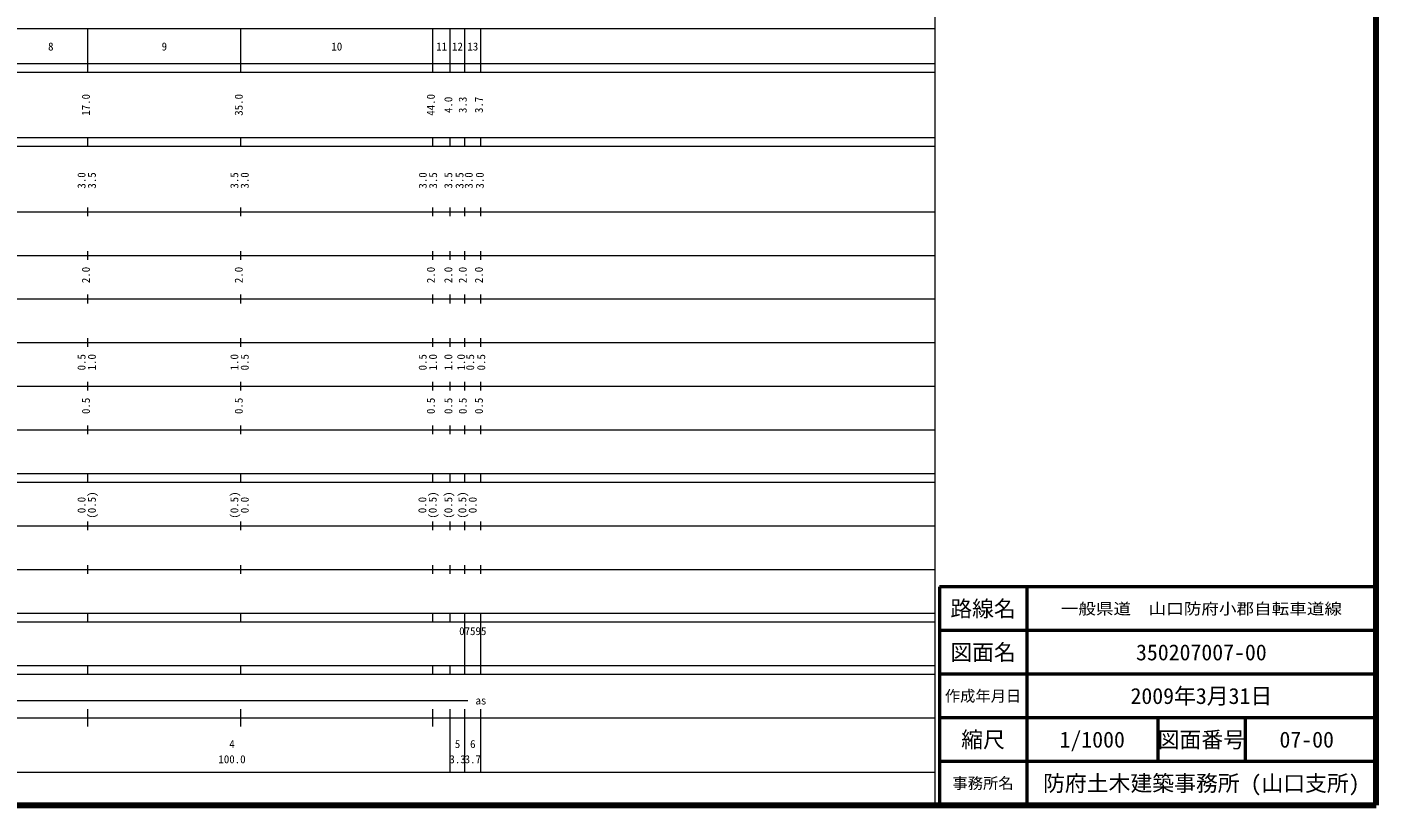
# Model space of a CAD drawing. Units: millimetres on the paper, enlarged 1000 times. Extents: x 40000 to 680000, y 20000 to 380000.
# Drawn here: x 371046 to 680000, y 20000 to 198357 of the extents above; entities that cross this region are included whole.
import ezdxf
from ezdxf.enums import TextEntityAlignment as Align

# ---------------------------------------------------------------- set-up
doc = ezdxf.new("R2010")
doc.units = ezdxf.units.MM
doc.header["$LTSCALE"] = 1000
for name, color, linetype, lineweight in [('M-TTL', 2, 'Continuous', 140), ('M-TTL-BAND', 7, 'Continuous', 13), ('M-TTL-FRAM', 2, 'Continuous', 50), ('M-TTL-LINE', 7, 'Continuous', 50)]:
    doc.layers.add(name, color=color, linetype=linetype, lineweight=lineweight)
doc.layers.add('M-TTL-TXT', color=7, linetype='Continuous')
doc.styles.add('ＭＳ ゴシック', font='')
doc.styles.get('ＭＳ ゴシック').set_extended_font_data('MS Gothic')

msp = doc.modelspace()

# ---------------------------------------------------------------- linework, layer by layer
at = {"layer": 'M-TTL'}
for p, q in [((680000, 20000), (680000, 380000)), ((40000, 20000), (680000, 20000))]:
    msp.add_line(p, q, dxfattribs=at)
at = {"layer": 'M-TTL-BAND'}
for p, q in [((579000, 20000), (579000, 370000)), ((68000, 198000), (579000, 198000)), ((385000, 188000), (385000, 198000)), ((420000, 188000), (420000, 198000)), ((464000, 188000), (464000, 198000)), ((468000, 188000), (468000, 198000)), ((471300, 188000), (471300, 198000)), ((475000, 188000), (475000, 198000)), ((40000, 190000), (579000, 190000)), ((40000, 188000), (579000, 188000)), ((40000, 173000), (579000, 173000)), ((40000, 171000), (579000, 171000)), ((385000, 171000), (385000, 173000)), ((420000, 171000), (420000, 173000)), ((464000, 171000), (464000, 173000)), ((468000, 171000), (468000, 173000)), ((471300, 171000), (471300, 173000)), ((475000, 171000), (475000, 173000)), ((40000, 156000), (579000, 156000)), ((385000, 155000), (385000, 157000)), ((420000, 155000), (420000, 157000)), ((464000, 155000), (464000, 157000)), ((468000, 155000), (468000, 157000)), ((471300, 155000), (471300, 157000)), ((475000, 155000), (475000, 157000)), ((46000, 146000), (579000, 146000)), ((385000, 145000), (385000, 147000)), ((420000, 145000), (420000, 147000)), ((464000, 145000), (464000, 147000)), ((468000, 145000), (468000, 147000)), ((471300, 145000), (471300, 147000)), ((475000, 145000), (475000, 147000)), ((52000, 136000), (579000, 136000)), ((385000, 135000), (385000, 137000)), ((420000, 135000), (420000, 137000)), ((464000, 135000), (464000, 137000)), ((468000, 135000), (468000, 137000)), ((471300, 135000), (471300, 137000)), ((475000, 135000), (475000, 137000)), ((385000, 125000), (385000, 127000)), ((420000, 125000), (420000, 127000)), ((464000, 125000), (464000, 127000)), ((468000, 125000), (468000, 127000)), ((471300, 125000), (471300, 127000)), ((475000, 125000), (475000, 127000)), ((46000, 126000), (579000, 126000)), ((52000, 116000), (579000, 116000)), ((385000, 115000), (385000, 117000)), ((420000, 115000), (420000, 117000)), ((464000, 115000), (464000, 117000)), ((468000, 115000), (468000, 117000)), ((471300, 115000), (471300, 117000)), ((475000, 115000), (475000, 117000)), ((46000, 106000), (579000, 106000)), ((385000, 105000), (385000, 107000)), ((420000, 105000), (420000, 107000)), ((464000, 105000), (464000, 107000)), ((468000, 105000), (468000, 107000)), ((471300, 105000), (471300, 107000)), ((475000, 105000), (475000, 107000)), ((40000, 96000), (579000, 96000)), ((385000, 94000), (385000, 96000)), ((420000, 94000), (420000, 96000)), ((464000, 94000), (464000, 96000)), ((468000, 94000), (468000, 96000)), ((471300, 94000), (471300, 96000)), ((475000, 94000), (475000, 96000)), ((40000, 94000), (579000, 94000)), ((49000, 84000), (579000, 84000)), ((385000, 83000), (385000, 85000)), ((420000, 83000), (420000, 85000)), ((464000, 83000), (464000, 85000)), ((468000, 83000), (468000, 85000)), ((471300, 83000), (471300, 85000)), ((475000, 83000), (475000, 85000)), ((385000, 73000), (385000, 75000)), ((420000, 73000), (420000, 75000)), ((464000, 73000), (464000, 75000)), ((468000, 73000), (468000, 75000)), ((471300, 73000), (471300, 75000)), ((475000, 73000), (475000, 75000)), ((40000, 74000), (579000, 74000)), ((40000, 64000), (579000, 64000)), ((40000, 62000), (579000, 62000)), ((385000, 62000), (385000, 64000)), ((420000, 62000), (420000, 64000)), ((464000, 62000), (464000, 64000)), ((468000, 62000), (468000, 64000)), ((471300, 62000), (471300, 64000)), ((471300, 52000), (471300, 62000)), ((475000, 62000), (475000, 64000)), ((475000, 52000), (475000, 62000)), ((40000, 52000), (579000, 52000)), ((40000, 50000), (579000, 50000)), ((385000, 50000), (385000, 52000)), ((420000, 50000), (420000, 52000)), ((464000, 50000), (464000, 52000)), ((468000, 50000), (468000, 52000)), ((471300, 50000), (471300, 52000)), ((475000, 50000), (475000, 52000)), ((71000, 44000), (472000, 44000)), ((385000, 38000), (385000, 42000)), ((420000, 38000), (420000, 42000)), ((464000, 38000), (464000, 42000)), ((468000, 27500), (468000, 42000)), ((471300, 27500), (471300, 42000)), ((475000, 27500), (475000, 42000)), ((40000, 40000), (579000, 40000)), ((68000, 27500), (579000, 27500))]:
    msp.add_line(p, q, dxfattribs=at)
at = {"layer": 'M-TTL-FRAM'}
for p, q in [((680000, 70000), (580000, 70000)), ((580000, 70000), (580000, 20000))]:
    msp.add_line(p, q, dxfattribs=at)
at = {"layer": 'M-TTL-LINE'}
for p, q in [((600000, 70000), (600000, 20000)), ((680000, 60000), (580000, 60000)), ((680000, 50000), (580000, 50000)), ((680000, 40000), (580000, 40000)), ((630000, 40000), (630000, 30000)), ((650000, 40000), (650000, 30000)), ((680000, 30000), (580000, 30000))]:
    msp.add_line(p, q, dxfattribs=at)

# ---------------------------------------------------------------- texts
at = {"layer": 'M-TTL-BAND', "style": 'ＭＳ ゴシック'}
for s, p in [('8', (376500, 192405)), ('9', (402500, 192405)), ('10', (442000, 192405)), ('11', (466000, 192405)), ('12', (469650, 192405)), ('13', (473150, 192405)), ('as', (475000, 42500)), ('4', (418000, 32523)), ('5', (469650, 32523)), ('6', (473150, 32523)), ('100.0', (418000, 29033)), ('3.3', (469650, 29033)), ('3.7', (473150, 29033))]:
    msp.add_text(s, height=1833, dxfattribs=at).set_placement(p, align=Align.BOTTOM_CENTER)
for s, p in [('17.0', (386000, 180500)), ('35.0', (421000, 180500)), ('44.0', (465000, 180500)), ('4.0', (469000, 180500)), ('3.3', (472300, 180500)), ('3.7', (476000, 180500)), ('3.0', (385000, 163174)), ('3.5', (387370, 163174)), ('3.5', (420000, 163174)), ('3.0', (422370, 163174)), ('3.0', (463143, 163174)), ('3.5', (465513, 163174)), ('3.5', (469000, 163174)), ('3.5', (471561, 163174)), ('3.0', (473670, 163174)), ('3.0', (476201, 163174)), ('2.0', (386000, 141500)), ('2.0', (421000, 141500)), ('2.0', (465000, 141500)), ('2.0', (469000, 141500)), ('2.0', (472300, 141500)), ('2.0', (476000, 141500)), ('0.5', (385000, 121500)), ('1.0', (387370, 121500)), ('1.0', (420000, 121500)), ('0.5', (422370, 121500)), ('0.5', (463118, 121500)), ('1.0', (465488, 121500)), ('1.0', (469000, 121500)), ('1.0', (471931, 121500)), ('0.5', (474002, 121500)), ('0.5', (476533, 121500)), ('0.5', (386000, 111500)), ('0.5', (421000, 111500)), ('0.5', (465000, 111500)), ('0.5', (469000, 111500)), ('0.5', (472300, 111500)), ('0.5', (476000, 111500)), ('0.0', (385000, 88764)), ('(0.5)', (387370, 88764)), ('(0.5)', (420000, 88764)), ('0.0', (422370, 88764)), ('0.0', (463046, 88764)), ('(0.5)', (465416, 88764)), ('(0.5)', (469000, 88764)), ('(0.5)', (472204, 88764)), ('0.0', (474574, 88764))]:
    msp.add_text(s, height=1833, rotation=90, dxfattribs=at).set_placement(p, align=Align.BOTTOM_CENTER)
msp.add_text('07595', height=1833, dxfattribs=at).set_placement((470025, 58405), align=Align.BOTTOM_LEFT)
at = {"layer": 'M-TTL-TXT', "style": 'ＭＳ ゴシック'}
for s, height, p in [('路線名', 3666, (590000, 65000)), ('路線名', 3666, (590000, 65000)), ('図面名', 3666, (590000, 55000)), ('図面名', 3666, (590000, 55000)), ('350207007-00', 3666, (640000, 55000)), ('作成年月日', 2566, (590000, 45000)), ('作成年月日', 2566, (590000, 45000)), ('2009年3月31日', 3666, (640000, 45000)), ('縮尺', 3666, (590000, 35000)), ('縮尺', 3666, (590000, 35000)), ('1/1000', 3666, (615000, 35000)), ('図面番号', 3666, (640000, 35000)), ('図面番号', 3666, (640000, 35000)), ('07-00', 3666, (664125, 35000)), ('事務所名', 2566, (590000, 25000)), ('事務所名', 2566, (590000, 25000)), ('防府土木建築事務所 (山口支所)', 3666, (640000, 25000))]:
    msp.add_text(s, height=height, dxfattribs=at).set_placement(p, align=Align.MIDDLE_CENTER)
at = {"layer": 'M-TTL-TXT', "style": 'ＭＳ ゴシック', "width": 1.15}
msp.add_text('一般県道\u3000山口防府小郡自転車道線', height=2566, dxfattribs=at).set_placement((640000, 65000), align=Align.MIDDLE_CENTER)

doc.saveas('drawing.dxf')
